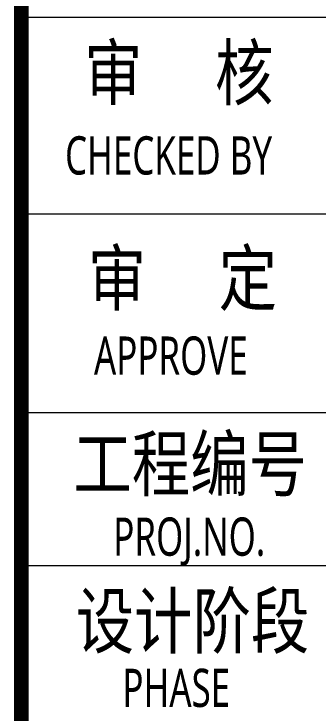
# Model space of a CAD drawing. Header units: inches. Extents: x -3272461 to -2504170, y 403793 to 1071042.
# Drawn here: x -2657881 to -2654898, y 498184 to 505039 of the extents above; entities that cross this region are included whole.
import ezdxf
from ezdxf.enums import TextEntityAlignment as Align

# ---------------------------------------------------------------- set-up
doc = ezdxf.new("R2010")
doc.units = ezdxf.units.IN
doc.header["$LTSCALE"] = 1000
doc.header["$MEASUREMENT"] = 0
doc.layers.get('0').update_dxf_attribs({"lineweight": 18})
doc.layers.add('0-TK', color=4, linetype='Continuous', lineweight=18)
doc.layers.add('PUB_TITLE', color=153, linetype='Continuous', lineweight=18)
doc.styles.add('-黑体', font='', dxfattribs={"width": 0.7})
doc.styles.get('-黑体').set_extended_font_data('微软雅黑')

msp = doc.modelspace()

# ---------------------------------------------------------------- linework, layer by layer
at = {"layer": '0-TK'}
msp.add_lwpolyline([(-2657808.5, 493630.6, 144, 144, 0), (-2657808.5, 553630.6, 144, 144, 0)], format="xyseb", dxfattribs=at)
at = {"layer": 'PUB_TITLE'}
for p, q in [((-2657808.5, 505006.8), (-2651494.3, 505006.8)), ((-2657808.5, 503080.6), (-2651494.3, 503080.6)), ((-2657808.5, 501130.6), (-2651494.3, 501130.6)), ((-2657808.5, 499630.6), (-2651494.3, 499630.6))]:
    msp.add_line(p, q, dxfattribs=at)

# ---------------------------------------------------------------- texts
at = {"style": '-黑体', "width": 0.7}
msp.add_text('APPROVE', height=375, dxfattribs=at).set_placement((-2657095.7, 501501.6))
at = {"style": '-黑体'}
for s, height, width, p in [('工程编号', 525, 0.8, (-2657297.7, 500628.5)), ('PROJ.NO.', 375, 0.7, (-2656906.3, 499914.1)), ('设计阶段', 525, 0.8, (-2657275, 499087.4)), ('PHASE', 375, 0.7, (-2656816.6, 498431.2))]:
    msp.add_text(s, height=height, dxfattribs=dict(at, width=width)).set_placement(p, align=Align.MIDDLE_LEFT)
for s, insert, char_height, width, attachment_point in [('{\\W0.8;审     核}', (-2657193.1, 504434.6), 525, 2848.416, 4), ('CHECKED BY', (-2657379.7, 503649.7), 375, 3164.086, 4), ('{\\W0.8;审     定}', (-2657157.3, 502126.3), 525, 2840.366, 7)]:
    msp.add_mtext(s, dxfattribs=dict(at, insert=insert, char_height=char_height, width=width, attachment_point=attachment_point))

doc.saveas('drawing.dxf')
